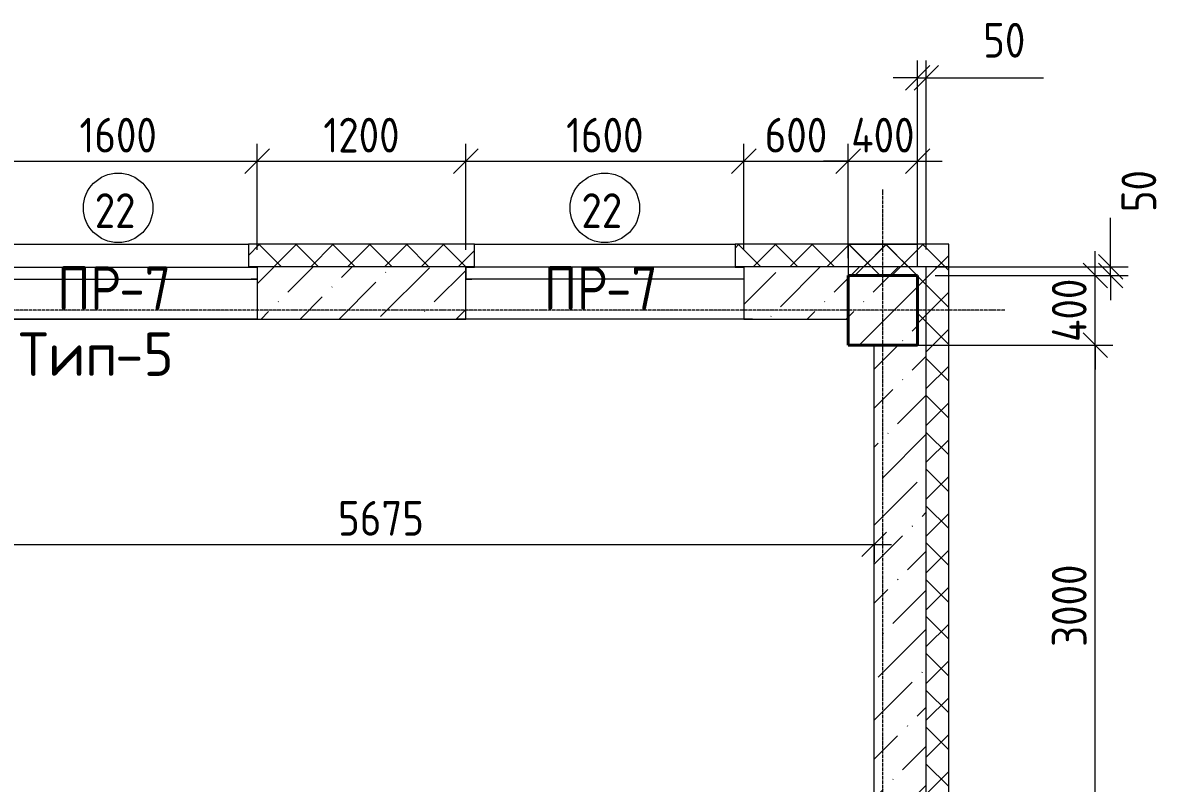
# Model space of a CAD drawing. Header units: millimetres. Extents: x -60946 to 138510, y -262288 to 24501.
# Drawn here: x -8139 to -1555, y -129514 to -125138 of the extents above; entities that cross this region are included whole.
import ezdxf

# ---------------------------------------------------------------- set-up
doc = ezdxf.new("R2010")
doc.units = ezdxf.units.MM
doc.linetypes.add('ADSK_Линия сетки', pattern=[25, 20, -2.5, 0, -2.5])
for name, color, linetype, lineweight in [('2)Тип-5', 1, 'Continuous', 60), ('_ Окна', 7, 'Continuous', 18), ('Марки', 7, 'Continuous', 20), ('Марки окон', 7, 'Continuous', 20), ('Несущие колонны', 7, 'Continuous', 18), ('Окна', 7, 'Continuous', 9), ('Оси', 7, 'Continuous', 9), ('Размеры', 7, 'Continuous', 9), ('Стены внутренние', 7, 'Continuous', 18), ('Стены наружные', 7, 'Continuous', 18), ('Стены штриховка', 7, 'Continuous', 9)]:
    doc.layers.add(name, color=color, linetype=linetype, lineweight=lineweight)
doc.styles.add('GOST Common_2', font='', dxfattribs={"width": 0.9, "height": 250})
doc.styles.add('GOST Common_3', font='', dxfattribs={"width": 0.9, "height": 200})
doc.styles.add('GOST Common_4', font='', dxfattribs={"height": 250})
doc.styles.get('GOST Common_2').set_extended_font_data('GOST Common')
doc.styles.get('GOST Common_3').set_extended_font_data('GOST Common')
doc.styles.get('GOST Common_4').set_extended_font_data('GOST Common')
doc.dimstyles.new('ADSK_Основной_2_0', dxfattribs={"dimscale": 304.8, "dimtxt": 201.142999, "dimasz": 0.463911, "dimexe": 0.328084, "dimexo": 0.328084, "dimgap": 0.164042, "dimtad": 1, "dimdec": 3, "dimrnd": 0.001, "dimdsep": 46, "dimtxsty": 'GOST Common_3', "dimblk1": 'OBLIQUE', "dimblk2": 'OBLIQUE', "dimsah": 1, "dimcen": 0.09, "dimdle": 0.328084, "dimazin": 2, "dimtfac": 1, "dimtdec": 4, "dimtix": 1, "dimtmove": 0, "dimatfit": 3, "dimfxl": 1, "dimtvp": 1, "dimtolj": 1, "dimtzin": 0, "dimlwd": 20, "dimlwe": 20, "dimarcsym": 2})
doc.dimstyles.new('ADSK_Основной_2_0_1', dxfattribs={"dimscale": 304.8, "dimtxt": 201.142999, "dimasz": 0.463911, "dimexe": 0.328084, "dimexo": 0.328084, "dimgap": 0.164042, "dimtad": 1, "dimdec": 3, "dimrnd": 0.001, "dimdsep": 46, "dimtxsty": 'GOST Common_3', "dimblk1": 'OBLIQUE', "dimblk2": 'OBLIQUE', "dimsah": 1, "dimcen": 0.09, "dimdle": 0.328084, "dimazin": 2, "dimtfac": 1, "dimtdec": 4, "dimtix": 1, "dimtmove": 1, "dimatfit": 3, "dimfxl": 1, "dimtvp": 1, "dimtolj": 1, "dimtzin": 0, "dimlwd": 20, "dimlwe": 20, "dimarcsym": 2})
pattern_1 = [(45, (9.36, -150597.75), (84.18955, 308.69595), [396.875, -79.375, 3.353, -76.022])]
pattern_2 = [(45, (9.36, -150597.75), (-106.066, 106.066), []), (135, (9.36, -150597.75), (-106.066, -106.066), [])]

# ---------------------------------------------------------------- blocks, each defined once
blk = doc.blocks.new('ADSK_КолоннаЖБ_Прямоугольная - 400x400 мм-1807142-Кладочный план 3-го этажа')
at = {"layer": 'Несущие колонны', "lineweight": 40}
for p, q in [((-200, 200), (200, 200)), ((-200, -200), (-200, 200)), ((200, 200), (200, -200)), ((200, -200), (-200, -200))]:
    blk.add_line(p, q, dxfattribs=at)
blk = doc.blocks.new('ОКНО L03 _2СТ_RS - ОК-5_1600х2000h-3556607-Кладочный план 3-го этажа')
at = {"layer": '_ Окна'}
for p, q in [((-838.1, -79), (761.9, -79)), ((-838.1, -149), (-838.1, -79)), ((-838.1, -79), (-803.1, -79)), ((-818.1, -79), (-38.1, -79)), ((-38.1, -79), (741.9, -79)), ((761.9, -79), (726.9, -79)), ((761.9, -149), (761.9, -79)), ((-838.1, -149), (761.9, -149)), ((-838.1, -149), (-833.1, -149)), ((-818.1, -149), (-38.1, -149)), ((-38.1, -149), (741.9, -149)), ((761.9, -149), (756.9, -149))]:
    blk.add_line(p, q, dxfattribs=at)
at = {"layer": 'Окна'}
blk.add_line((-888.1, 150), (811.9, 150), dxfattribs=at)
blk = doc.blocks.new('ОКНО L03 _2СТ_RS - ОК-5_1600х2000h-3556615-Кладочный план 3-го этажа')
at = {"layer": '_ Окна'}
for p, q in [((-838.1, 149), (761.9, 149)), ((-838.1, 149), (-838.1, 79)), ((-838.1, 149), (-833.1, 149)), ((-818.1, 149), (-38.1, 149)), ((-38.1, 149), (741.9, 149)), ((761.9, 149), (756.9, 149)), ((761.9, 149), (761.9, 79)), ((-838.1, 79), (761.9, 79)), ((-838.1, 79), (-803.1, 79)), ((-818.1, 79), (-38.1, 79)), ((-38.1, 79), (741.9, 79)), ((761.9, 79), (726.9, 79))]:
    blk.add_line(p, q, dxfattribs=at)
at = {"layer": 'Окна'}
blk.add_line((-888.1, -150), (811.9, -150), dxfattribs=at)
blk = doc.blocks.new('_Oblique')
at = {"color": 0, "linetype": 'ByBlock', "lineweight": -2}
blk.add_line((-0.5, -0.5), (0.5, 0.5), dxfattribs=at)
blk = doc.blocks.new('*D5118')
at = {"layer": 'Defpoints', "color": 0, "transparency": 16777216}
for p in [(-6790.6, -125934.5), (-8390.6, -126543.8), (-6790.6, -126543.8)]:
    blk.add_point(p, dxfattribs=at)
at = {"layer": 'Размеры', "color": 0, "lineweight": 20, "transparency": 16777216}
for p, q in [((-8390.6, -126443.8), (-8390.6, -125834.5)), ((-6790.6, -126443.8), (-6790.6, -125834.5)), ((-8490.6, -125934.5), (-6690.6, -125934.5))]:
    blk.add_line(p, q, dxfattribs=at)
at = {"layer": 'Размеры', "color": 0, "lineweight": 20, "transparency": 16777216, "xscale": 141.4, "yscale": 141.4, "zscale": 141.4, "rotation": 180}
blk.add_blockref('_Oblique', (-8390.6, -125934.5), dxfattribs=at)
at = {"layer": 'Размеры', "color": 0, "lineweight": 20, "transparency": 16777216, "xscale": 141.4, "yscale": 141.4, "zscale": 141.4}
blk.add_blockref('_Oblique', (-6790.6, -125934.5), dxfattribs=at)
at = {"layer": 'Размеры', "color": 0, "lineweight": 9, "transparency": 16777216, "insert": (-7590.6, -125784.5), "char_height": 200, "width": 560.473, "attachment_point": 5, "style": 'GOST Common_3'}
blk.add_mtext('\\A1;1600', dxfattribs=at)
blk = doc.blocks.new('*D5119')
at = {"layer": 'Defpoints', "color": 0, "transparency": 16777216}
for p in [(-5590.6, -125934.5), (-6790.6, -126543.8), (-5590.6, -126543.8)]:
    blk.add_point(p, dxfattribs=at)
at = {"layer": 'Размеры', "color": 0, "lineweight": 20, "transparency": 16777216}
for p, q in [((-6790.6, -126443.8), (-6790.6, -125834.5)), ((-5590.6, -126443.8), (-5590.6, -125834.5)), ((-6890.6, -125934.5), (-5490.6, -125934.5))]:
    blk.add_line(p, q, dxfattribs=at)
at = {"layer": 'Размеры', "color": 0, "lineweight": 20, "transparency": 16777216, "xscale": 141.4, "yscale": 141.4, "zscale": 141.4, "rotation": 180}
blk.add_blockref('_Oblique', (-6790.6, -125934.5), dxfattribs=at)
at = {"layer": 'Размеры', "color": 0, "lineweight": 20, "transparency": 16777216, "xscale": 141.4, "yscale": 141.4, "zscale": 141.4}
blk.add_blockref('_Oblique', (-5590.6, -125934.5), dxfattribs=at)
at = {"layer": 'Размеры', "color": 0, "lineweight": 9, "transparency": 16777216, "insert": (-6190.6, -125784.5), "char_height": 200, "width": 560.473, "attachment_point": 5, "style": 'GOST Common_3'}
blk.add_mtext('\\A1;1200', dxfattribs=at)
blk = doc.blocks.new('*D5120')
at = {"layer": 'Defpoints', "color": 0, "transparency": 16777216}
for p in [(-3990.6, -125934.5), (-5590.6, -126543.8), (-3990.6, -126543.8)]:
    blk.add_point(p, dxfattribs=at)
at = {"layer": 'Размеры', "color": 0, "lineweight": 20, "transparency": 16777216}
for p, q in [((-5590.6, -126443.8), (-5590.6, -125834.5)), ((-3990.6, -126443.8), (-3990.6, -125834.5)), ((-5690.6, -125934.5), (-3890.6, -125934.5))]:
    blk.add_line(p, q, dxfattribs=at)
at = {"layer": 'Размеры', "color": 0, "lineweight": 20, "transparency": 16777216, "xscale": 141.4, "yscale": 141.4, "zscale": 141.4, "rotation": 180}
blk.add_blockref('_Oblique', (-5590.6, -125934.5), dxfattribs=at)
at = {"layer": 'Размеры', "color": 0, "lineweight": 20, "transparency": 16777216, "xscale": 141.4, "yscale": 141.4, "zscale": 141.4}
blk.add_blockref('_Oblique', (-3990.6, -125934.5), dxfattribs=at)
at = {"layer": 'Размеры', "color": 0, "lineweight": 9, "transparency": 16777216, "insert": (-4790.6, -125784.5), "char_height": 200, "width": 560.473, "attachment_point": 5, "style": 'GOST Common_3'}
blk.add_mtext('\\A1;1600', dxfattribs=at)
blk = doc.blocks.new('*D5121')
at = {"layer": 'Defpoints', "color": 0, "transparency": 16777216}
for p in [(-3390.6, -125934.5), (-3990.6, -126543.8), (-3390.6, -126592.8)]:
    blk.add_point(p, dxfattribs=at)
at = {"layer": 'Размеры', "color": 0, "lineweight": 20, "transparency": 16777216}
for p, q in [((-3990.6, -126443.8), (-3990.6, -125834.5)), ((-3390.6, -126492.8), (-3390.6, -125834.5)), ((-4090.6, -125934.5), (-3290.6, -125934.5))]:
    blk.add_line(p, q, dxfattribs=at)
at = {"layer": 'Размеры', "color": 0, "lineweight": 20, "transparency": 16777216, "xscale": 141.4, "yscale": 141.4, "zscale": 141.4, "rotation": 180}
blk.add_blockref('_Oblique', (-3990.6, -125934.5), dxfattribs=at)
at = {"layer": 'Размеры', "color": 0, "lineweight": 20, "transparency": 16777216, "xscale": 141.4, "yscale": 141.4, "zscale": 141.4}
blk.add_blockref('_Oblique', (-3390.6, -125934.5), dxfattribs=at)
at = {"layer": 'Размеры', "color": 0, "lineweight": 9, "transparency": 16777216, "insert": (-3690.6, -125784.5), "char_height": 200, "width": 454.106, "attachment_point": 5, "style": 'GOST Common_3'}
blk.add_mtext('\\A1;600', dxfattribs=at)
blk = doc.blocks.new('*D5122')
at = {"layer": 'Defpoints', "color": 0, "transparency": 16777216}
for p in [(-2990.6, -125934.5), (-3390.6, -126592.8), (-2990.6, -126592.8)]:
    blk.add_point(p, dxfattribs=at)
at = {"layer": 'Размеры', "color": 0, "lineweight": 20, "transparency": 16777216}
for p, q in [((-3390.6, -126492.8), (-3390.6, -125834.5)), ((-2990.6, -126492.8), (-2990.6, -125834.5)), ((-3390.6, -125934.5), (-3532, -125934.5)), ((-3390.6, -125934.5), (-2990.6, -125934.5)), ((-2990.6, -125934.5), (-2849.2, -125934.5))]:
    blk.add_line(p, q, dxfattribs=at)
at = {"layer": 'Размеры', "color": 0, "lineweight": 20, "transparency": 16777216, "xscale": 141.4, "yscale": 141.4, "zscale": 141.4}
blk.add_blockref('_Oblique', (-3390.6, -125934.5), dxfattribs=at)
at = {"layer": 'Размеры', "color": 0, "lineweight": 20, "transparency": 16777216, "xscale": 141.4, "yscale": 141.4, "zscale": 141.4, "rotation": 180}
blk.add_blockref('_Oblique', (-2990.6, -125934.5), dxfattribs=at)
at = {"layer": 'Размеры', "color": 0, "lineweight": 9, "transparency": 16777216, "insert": (-3190.6, -125784.5), "char_height": 200, "width": 474.561, "attachment_point": 5, "style": 'GOST Common_3'}
blk.add_mtext('\\A1;400', dxfattribs=at)
blk = doc.blocks.new('*D5123')
at = {"layer": 'Defpoints', "color": 0, "transparency": 16777216}
for p in [(-2940.6, -125455), (-2990.6, -126592.8), (-2940.6, -126542.8)]:
    blk.add_point(p, dxfattribs=at)
at = {"layer": 'Размеры', "color": 0, "lineweight": 20, "transparency": 16777216}
for p, q in [((-2990.6, -126492.8), (-2990.6, -125355)), ((-2940.6, -126442.8), (-2940.6, -125355)), ((-2990.6, -125455), (-3132, -125455)), ((-2990.6, -125455), (-2940.6, -125455)), ((-2940.6, -125455), (-2266.4, -125455))]:
    blk.add_line(p, q, dxfattribs=at)
at = {"layer": 'Размеры', "color": 0, "lineweight": 20, "transparency": 16777216, "xscale": 141.4, "yscale": 141.4, "zscale": 141.4}
blk.add_blockref('_Oblique', (-2990.6, -125455), dxfattribs=at)
at = {"layer": 'Размеры', "color": 0, "lineweight": 20, "transparency": 16777216, "xscale": 141.4, "yscale": 141.4, "zscale": 141.4, "rotation": 180}
blk.add_blockref('_Oblique', (-2940.6, -125455), dxfattribs=at)
at = {"layer": 'Размеры', "color": 0, "lineweight": 9, "transparency": 16777216, "insert": (-2613.5, -125138.3), "char_height": 200, "width": 302.737, "attachment_point": 1, "line_spacing_factor": 1.022761, "style": 'GOST Common_3'}
blk.add_mtext('\\A1;50', dxfattribs=at)
blk = doc.blocks.new('*D5310')
at = {"layer": 'Defpoints', "color": 0, "transparency": 16777216}
for p in [(-2990.6, -126992.8), (-1968.3, -126992.8), (-2941.6, -129992.8)]:
    blk.add_point(p, dxfattribs=at)
at = {"layer": 'Размеры', "color": 0, "lineweight": 20, "transparency": 16777216}
for p, q in [((-1968.3, -130092.8), (-1968.3, -126892.8)), ((-2890.6, -126992.8), (-1868.3, -126992.8)), ((-2841.6, -129992.8), (-1868.3, -129992.8))]:
    blk.add_line(p, q, dxfattribs=at)
at = {"layer": 'Размеры', "color": 0, "lineweight": 20, "transparency": 16777216, "xscale": 141.4, "yscale": 141.4, "zscale": 141.4}
for p, rotation in [((-1968.3, -126992.8), 90), ((-1968.3, -129992.8), 270)]:
    blk.add_blockref('_Oblique', p, dxfattribs=dict(at, rotation=rotation))
at = {"layer": 'Размеры', "color": 0, "lineweight": 9, "transparency": 16777216, "insert": (-2118.3, -128492.8), "char_height": 200, "width": 605.475, "attachment_point": 5, "rotation": 90, "style": 'GOST Common_3'}
blk.add_mtext('\\A1;3000', dxfattribs=at)
blk = doc.blocks.new('*D5311')
at = {"layer": 'Defpoints', "color": 0, "transparency": 16777216}
for p in [(-2990.6, -126592.8), (-1968.3, -126592.8), (-2990.6, -126992.8)]:
    blk.add_point(p, dxfattribs=at)
at = {"layer": 'Размеры', "color": 0, "lineweight": 20, "transparency": 16777216}
for p, q in [((-1968.3, -126592.8), (-1968.3, -126451.4)), ((-2890.6, -126592.8), (-1868.3, -126592.8)), ((-1968.3, -126992.8), (-1968.3, -126592.8)), ((-2890.6, -126992.8), (-1868.3, -126992.8)), ((-1968.3, -126992.8), (-1968.3, -127134.2))]:
    blk.add_line(p, q, dxfattribs=at)
at = {"layer": 'Размеры', "color": 0, "lineweight": 20, "transparency": 16777216, "xscale": 141.4, "yscale": 141.4, "zscale": 141.4}
for p, rotation in [((-1968.3, -126592.8), 270), ((-1968.3, -126992.8), 90)]:
    blk.add_blockref('_Oblique', p, dxfattribs=dict(at, rotation=rotation))
at = {"layer": 'Размеры', "color": 0, "lineweight": 9, "transparency": 16777216, "insert": (-2118.3, -126792.8), "char_height": 200, "width": 474.561, "attachment_point": 5, "rotation": 90, "style": 'GOST Common_3'}
blk.add_mtext('\\A1;400', dxfattribs=at)
blk = doc.blocks.new('*D5312')
at = {"layer": 'Defpoints', "color": 0, "transparency": 16777216}
for p in [(-2990.6, -126542.8), (-2990.6, -126592.8), (-1880, -126542.8)]:
    blk.add_point(p, dxfattribs=at)
at = {"layer": 'Размеры', "color": 0, "lineweight": 20, "transparency": 16777216}
for p, q in [((-1880, -126542.8), (-1880, -126260)), ((-2890.6, -126542.8), (-1780, -126542.8)), ((-2890.6, -126592.8), (-1780, -126592.8)), ((-1880, -126592.8), (-1880, -126542.8)), ((-1880, -126592.8), (-1880, -126734.2))]:
    blk.add_line(p, q, dxfattribs=at)
at = {"layer": 'Размеры', "color": 0, "lineweight": 20, "transparency": 16777216, "xscale": 141.4, "yscale": 141.4, "zscale": 141.4}
for p, rotation in [((-1880, -126542.8), 270), ((-1880, -126592.8), 90)]:
    blk.add_blockref('_Oblique', p, dxfattribs=dict(at, rotation=rotation))
at = {"layer": 'Размеры', "color": 0, "lineweight": 9, "transparency": 16777216, "insert": (-1817.6, -126228), "char_height": 200, "width": 302.737, "attachment_point": 1, "rotation": 90, "line_spacing_factor": 1.022761, "style": 'GOST Common_3'}
blk.add_mtext('\\A1;50', dxfattribs=at)
blk = doc.blocks.new('*D5356')
at = {"layer": 'Defpoints', "color": 0, "transparency": 16777216}
for p in [(-8915.6, -127667.8), (-3240.6, -128039.9), (-3240.6, -128139.9)]:
    blk.add_point(p, dxfattribs=at)
at = {"layer": 'Размеры', "color": 0, "lineweight": 20, "transparency": 16777216}
for p, q in [((-8915.6, -127767.8), (-8915.6, -128239.9)), ((-9015.6, -128139.9), (-3140.6, -128139.9)), ((-3240.6, -128139.9), (-3240.6, -128239.9))]:
    blk.add_line(p, q, dxfattribs=at)
at = {"layer": 'Размеры', "color": 0, "lineweight": 20, "transparency": 16777216, "xscale": 141.4, "yscale": 141.4, "zscale": 141.4, "rotation": 180}
blk.add_blockref('_Oblique', (-8915.6, -128139.9), dxfattribs=at)
at = {"layer": 'Размеры', "color": 0, "lineweight": 20, "transparency": 16777216, "xscale": 141.4, "yscale": 141.4, "zscale": 141.4}
blk.add_blockref('_Oblique', (-3240.6, -128139.9), dxfattribs=at)
at = {"layer": 'Размеры', "color": 0, "lineweight": 9, "transparency": 16777216, "insert": (-6078.1, -127989.9), "char_height": 200, "width": 605.475, "attachment_point": 5, "style": 'GOST Common_3'}
blk.add_mtext('\\A1;5675', dxfattribs=at)
blk = doc.blocks.new('М_окна1 - Маркировка типоразмера-1510237-Кладочный план 3-го этажа')
at = {"layer": 'Марки окон'}
blk.add_circle((0, 0), 2, dxfattribs=at)

msp = doc.modelspace()

# ---------------------------------------------------------------- hatches: boundary and pattern name
at = {"layer": 'Несущие колонны', "lineweight": 9}
h = msp.add_hatch(dxfattribs=at)
h.set_pattern_fill('FP_1', color=256, style=0, pattern_type=2)
h.set_pattern_definition([(45, (9.36, -150597.75), (-224.5064, 224.5064), []), (45, (233.87, -150597.75), (-224.5064, 224.5064), [396.875, -79.375, 3.353, -76.022])])
h.paths.add_polyline_path([(-3390.6385, -126992.7816), (-2990.6385, -126992.7816), (-2990.6385, -126592.7816), (-3390.6385, -126592.7816), (-3390.6385, -126842.7816)])
at = {"layer": 'Стены внутренние', "lineweight": 9}
h = msp.add_hatch(dxfattribs=at)
h.set_pattern_fill('FP_2', color=256, style=0, pattern_type=2)
h.set_pattern_definition(pattern_1)
h.paths.add_polyline_path([(-3390.6385, -126842.7816), (-3390.6385, -126592.7816), (-2990.6385, -126592.7816), (-2990.6385, -126842.7816), (-2940.6385, -126842.7816), (-2940.6385, -126542.7816), (-3990.6385, -126543.7816), (-3990.6385, -126842.7816)])
h.paths.add_polyline_path([(-12190.6385, -126842.7816), (-12190.6385, -126543.7816), (-14390.6385, -126543.7816), (-14390.6385, -126842.7816), (-14165.6385, -126842.7816)])
h.paths.add_polyline_path([(-5590.6385, -126842.7816), (-5590.6385, -126543.7816), (-6790.6385, -126543.7816), (-6790.6385, -126842.7816)])
h.paths.add_polyline_path([(-8608.8585, -126842.7816), (-8390.6385, -126842.7816), (-8390.6385, -126543.7816), (-10590.6385, -126543.7816), (-10590.6385, -126842.7816), (-8915.6385, -126842.7816)])
h.paths.add_polyline_path([(-18790.6385, -126842.7816), (-18790.6385, -126543.7816), (-19390.6385, -126542.7816), (-19390.6385, -126842.7816)])
h.paths.add_polyline_path([(-17190.6385, -126842.7816), (-15990.6385, -126842.7816), (-15990.6385, -126543.7816), (-17190.6385, -126543.7816)])
h = msp.add_hatch(dxfattribs=at)
h.set_pattern_fill('FP_2', color=256, style=0, pattern_type=2)
h.set_pattern_definition(pattern_1)
h.paths.add_polyline_path([(-2990.6385, -141242.7816), (-2940.6385, -141242.7816), (-2941.6385, -138492.7816), (-3240.6385, -138492.7816), (-3240.6385, -140992.7816), (-2990.6385, -140992.7816)])
h.paths.add_polyline_path([(-2941.6385, -136942.7816), (-2940.6385, -136942.7816), (-2941.6385, -134692.7816), (-3240.6385, -134692.7816), (-3240.6385, -136892.7816), (-2941.6385, -136892.7816)])
h.paths.add_polyline_path([(-2941.6385, -133142.7816), (-2940.6385, -133142.7816), (-2941.6385, -131192.7816), (-3240.6385, -131192.7816), (-3240.6385, -131792.7816), (-2990.6385, -131792.7816), (-2990.6385, -132192.7816), (-3240.6385, -132192.7816), (-3240.6385, -133092.7816), (-2941.6385, -133092.7816)])
h.paths.add_polyline_path([(-2941.6385, -130042.7816), (-2940.6385, -130042.7816), (-2940.6385, -126842.7816), (-2990.6385, -126842.7816), (-2990.6385, -126992.7816), (-3240.6385, -126992.7816), (-3240.6385, -129992.7816), (-2941.6385, -129992.7816)])
at = {"layer": 'Стены наружные', "lineweight": 9}
h = msp.add_hatch(dxfattribs=at)
h.set_pattern_fill('FP_4', color=256, style=0, pattern_type=2)
h.set_pattern_definition(pattern_2)
h.paths.add_polyline_path([(-4040.6385, -126542.7816), (-2810.6385, -126542.7816), (-2810.6385, -126412.7816), (-4040.6385, -126412.7816)])
h.paths.add_polyline_path([(-5540.6385, -126542.7816), (-5540.6385, -126412.7816), (-6840.6385, -126412.7816), (-6840.6385, -126542.7816)])
h.paths.add_polyline_path([(-12140.6385, -126542.7816), (-12140.6385, -126412.7816), (-14440.6385, -126412.7816), (-14440.6385, -126542.7816)])
h.paths.add_polyline_path([(-10640.6385, -126542.7816), (-8340.6385, -126542.7816), (-8340.6385, -126412.7816), (-10640.6385, -126412.7816)])
h.paths.add_polyline_path([(-19790.6385, -126542.7816), (-18740.6385, -126542.7816), (-18740.6385, -126412.7816), (-19790.6385, -126412.7816)])
h.paths.add_polyline_path([(-15940.6385, -126542.7816), (-15940.6385, -126412.7816), (-17240.6385, -126412.7816), (-17240.6385, -126542.7816)])
h = msp.add_hatch(dxfattribs=at)
h.set_pattern_fill('FP_4', color=256, style=0, pattern_type=2)
h.set_pattern_definition(pattern_2)
h.paths.add_polyline_path([(-2990.6385, -126593.1816), (-2990.6385, -126413.1816), (-3390.6385, -126413.1816), (-3390.6385, -126593.1816)])
h = msp.add_hatch(dxfattribs=at)
h.set_pattern_fill('FP_4', color=256, style=0, pattern_type=2)
h.set_pattern_definition(pattern_2)
h.paths.add_polyline_path([(-2810.6385, -126992.7816), (-2810.6385, -126542.7816), (-2990.6385, -126542.7816), (-2990.6385, -126992.7816)])
h = msp.add_hatch(dxfattribs=at)
h.set_pattern_fill('FP_4', color=256, style=0, pattern_type=2)
h.set_pattern_definition(pattern_2)
h.paths.add_polyline_path([(-2810.6385, -140812.7816), (-2810.6385, -138442.7816), (-2940.6385, -138442.7816), (-2940.6385, -140812.7816)])
h.paths.add_polyline_path([(-2940.6385, -136942.7816), (-2810.6385, -136942.7816), (-2810.6385, -134642.7816), (-2940.6385, -134642.7816), (-2940.6385, -135431.4407)])
h.paths.add_polyline_path([(-2810.6385, -133142.7816), (-2810.6385, -131142.7816), (-2940.6385, -131142.7816), (-2940.6385, -133142.7816)])
h.paths.add_polyline_path([(-2810.6385, -130042.7816), (-2810.6385, -126542.7816), (-2940.6385, -126542.7816), (-2940.6385, -130042.7816)])

# ---------------------------------------------------------------- linework, layer by layer
at = {"layer": 'Несущие колонны', "lineweight": 9}
for p, q in [((-2990.6385, -126592.7816), (-3390.6385, -126592.7816)), ((-3390.6385, -126592.7816), (-3390.6385, -126842.7816)), ((-2990.6385, -126842.7816), (-2990.6385, -126592.7816)), ((-3390.6385, -126842.7816), (-3390.6385, -126992.7816)), ((-2990.6385, -126992.7816), (-2990.6385, -126842.7816)), ((-3390.6385, -126992.7816), (-3240.6385, -126992.7816)), ((-3240.6385, -126992.7816), (-2990.6385, -126992.7816))]:
    msp.add_line(p, q, dxfattribs=at)
at = {"layer": 'Оси', "linetype": 'ADSK_Линия сетки', "lineweight": 5}
for p, q in [((-3190.6385, -161571.6329), (-3190.6385, -126096.8365)), ((-2488.0423, -126792.7816), (-25230.7352, -126792.7816))]:
    msp.add_line(p, q, dxfattribs=at)
at = {"layer": 'Стены внутренние', "lineweight": 5}
for p, q in [((-6840.6385, -126542.7816), (-6840.6385, -126543.7816)), ((-6840.6385, -126543.7816), (-6790.6385, -126543.7816)), ((-6790.6385, -126543.7816), (-6790.6385, -126842.7816)), ((-5590.6385, -126842.7816), (-5590.6385, -126543.7816)), ((-5590.6385, -126543.7816), (-5540.6385, -126543.7816)), ((-5540.6385, -126543.7816), (-5540.6385, -126542.7816)), ((-4040.6385, -126542.7816), (-4040.6385, -126543.7816)), ((-4040.6385, -126543.7816), (-3990.6385, -126543.7816)), ((-3990.6385, -126543.7816), (-3990.6385, -126842.7816)), ((-3390.6385, -126592.7816), (-2990.6385, -126592.7816)), ((-3390.6385, -126842.7816), (-3390.6385, -126593.1816)), ((-2990.6385, -126592.7816), (-2990.6385, -126992.7816)), ((-2940.6385, -126842.7816), (-2940.6385, -126542.7816)), ((-6790.6385, -126842.7816), (-8390.6385, -126842.7816)), ((-6790.6385, -126842.7816), (-5590.6385, -126842.7816)), ((-3990.6385, -126842.7816), (-5590.6385, -126842.7816)), ((-3990.6385, -126842.7816), (-3390.6385, -126842.7816)), ((-3240.6385, -129742.7816), (-3240.6385, -126992.7816)), ((-2990.6385, -126992.7816), (-3240.6385, -126992.7816))]:
    msp.add_line(p, q, dxfattribs=at)
at = {"layer": 'Стены наружные', "lineweight": 9}
for p, q in [((-8340.6385, -126412.7816), (-6840.6385, -126412.7816)), ((-5540.6385, -126412.7816), (-6840.6385, -126412.7816)), ((-6840.6385, -126412.7816), (-6840.6385, -126542.7816)), ((-5540.6385, -126542.7816), (-5540.6385, -126412.7816)), ((-5540.6385, -126412.7816), (-4040.6385, -126412.7816)), ((-2810.6385, -126412.7816), (-4040.6385, -126412.7816)), ((-4040.6385, -126412.7816), (-4040.6385, -126542.7816)), ((-2990.6385, -126413.1816), (-3390.6385, -126413.1816)), ((-3390.6385, -126413.1816), (-3390.6385, -126593.1816)), ((-2990.6385, -126542.7816), (-2990.6385, -126413.1816)), ((-2810.6385, -130042.7816), (-2810.6385, -126412.7816)), ((-3390.6385, -126593.1816), (-2990.6385, -126593.1816)), ((-2810.6385, -126542.7816), (-2990.6385, -126542.7816)), ((-2990.6385, -126593.1816), (-2990.6385, -126992.7816)), ((-2990.6385, -126992.7816), (-2810.6385, -126992.7816))]:
    msp.add_line(p, q, dxfattribs=at)
at = {"layer": 'Стены штриховка', "lineweight": 9}
for p, q in [((-5540.6385, -126542.7816), (-6840.6385, -126542.7816)), ((-2990.6385, -126542.7816), (-4040.6385, -126542.7816)), ((-2940.6385, -130042.7816), (-2940.6385, -126842.7816))]:
    msp.add_line(p, q, dxfattribs=at)

# ---------------------------------------------------------------- block references
at = {"layer": 'Марки окон', "lineweight": 5, "xscale": 99.99999999999993, "yscale": 99.99999999999993, "zscale": 99.99999999999993}
for p in [(-7590.6385, -126202.7816), (-4790.6385, -126202.7816)]:
    msp.add_blockref('М_окна1 - Маркировка типоразмера-1510237-Кладочный план 3-го этажа', p, dxfattribs=at)
at = {"layer": 'Несущие колонны', "lineweight": 40, "rotation": 89.9999999999999}
msp.add_blockref('ADSK_КолоннаЖБ_Прямоугольная - 400x400 мм-1807142-Кладочный план 3-го этажа', (-3190.6385, -126792.7816), dxfattribs=at)
at = {"layer": 'Окна', "lineweight": 5}
msp.add_blockref('ОКНО L03 _2СТ_RS - ОК-5_1600х2000h-3556615-Кладочный план 3-го этажа', (-7552.5385, -126692.7816), dxfattribs=at)
at = {"layer": 'Окна', "rotation": 180}
msp.add_blockref('ОКНО L03 _2СТ_RS - ОК-5_1600х2000h-3556607-Кладочный план 3-го этажа', (-4828.7385, -126692.7816), dxfattribs=at)

# ---------------------------------------------------------------- texts
at = {"layer": '2)Тип-5', "color": 116, "lineweight": 9, "true_color": 0x008040, "char_height": 250, "attachment_point": 1, "style": 'GOST Common_4'}
for s, insert, width in [('Тип', (-8163.1862, -126919.9902), 673.4175), ('-5', (-7607.5612, -126919.9902), 432.91125)]:
    msp.add_mtext(s, dxfattribs=dict(at, insert=insert, width=width))
at = {"layer": 'Марки', "lineweight": 9, "char_height": 250, "attachment_point": 1, "style": 'GOST Common_2'}
for s, insert, width in [('ПР', (-7940.5693, -126539.8005), 432.91125), ('-7', (-7583.3818, -126539.8005), 389.620125), ('ПР', (-5140.5693, -126539.8005), 432.91125), ('-7', (-4783.3818, -126539.8005), 389.620125)]:
    msp.add_mtext(s, dxfattribs=dict(at, insert=insert, width=width))
at = {"layer": 'Марки окон', "lineweight": 5, "char_height": 200, "width": 317.46825, "attachment_point": 1, "style": 'GOST Common_3'}
for insert in [(-7725.1959, -126118.9963), (-4925.1959, -126118.9963)]:
    msp.add_mtext('22', dxfattribs=dict(at, insert=insert))

# ---------------------------------------------------------------- dimensions: what is measured, and where the dimension line sits
at = {"layer": 'Размеры', "lineweight": 9}
dim = msp.add_linear_dim(base=(-2940.6385, -125455.0008), p1=(-2990.6385, -126592.7816), p2=(-2940.6385, -126542.7816), dimstyle='ADSK_Основной_2_0', override={"dimpost": '<>', "dimfxl": 70.710678}, dxfattribs=at)
dim.commit()
dim.dimension.update_dxf_attribs({"geometry": '*D5123', "text_midpoint": (-2462.1242, -125455.0008), "dimtype": 160})
for base, p1, p2, override, picture, middle in [((-6790.6385, -125934.4684), (-8390.6385, -126543.7816), (-6790.6385, -126543.7816), {"dimpost": '<>', "dimfxl": 1600}, '*D5118', (-7590.6385, -125784.4684)), ((-5590.6385, -125934.4684), (-6790.6385, -126543.7816), (-5590.6385, -126543.7816), {"dimpost": '<>', "dimfxl": 1200}, '*D5119', (-6190.6385, -125784.4684)), ((-3990.6385, -125934.4684), (-5590.6385, -126543.7816), (-3990.6385, -126543.7816), {"dimpost": '<>', "dimfxl": 1600}, '*D5120', (-4790.6385, -125784.4684)), ((-3390.6385, -125934.4684), (-3990.6385, -126543.7816), (-3390.6385, -126592.7816), {"dimpost": '<>', "dimfxl": 601.997508}, '*D5121', (-3690.6385, -125784.4684)), ((-2990.6385, -125934.4684), (-3390.6385, -126592.7816), (-2990.6385, -126592.7816), {"dimpost": '<>', "dimfxl": 400}, '*D5122', (-3190.6385, -125784.4684)), ((-3240.6385, -128139.8824), (-8915.6385, -127667.7816), (-3240.6385, -128039.8975), {"dimpost": '<>', "dimfxl": 5687.186937}, '*D5356', (-6078.1385, -127989.8824))]:
    dim = msp.add_linear_dim(base=base, p1=p1, p2=p2, dimstyle='ADSK_Основной_2_0_1', override=override, dxfattribs=at)
    dim.commit()
    dim.dimension.update_dxf_attribs({"geometry": picture, "text_midpoint": middle})
dim = msp.add_linear_dim(base=(-1879.9943, -126542.7816), p1=(-2990.6385, -126592.7816), p2=(-2990.6385, -126542.7816), angle=90, dimstyle='ADSK_Основной_2_0', override={"dimpost": '<>', "dimfxl": 50}, dxfattribs=at)
dim.commit()
dim.dimension.update_dxf_attribs({"geometry": '*D5312', "text_midpoint": (-1684.28, -126259.9816), "dimtype": 160, "text_rotation": 90})
for base, p1, p2, override, picture, middle in [((-1968.3215, -126592.7816), (-2990.6385, -126992.7816), (-2990.6385, -126592.7816), {"dimpost": '<>', "dimfxl": 400}, '*D5311', (-2118.3215, -126792.7816)), ((-1968.3215, -126992.7816), (-2941.6385, -129992.7816), (-2990.6385, -126992.7816), {"dimpost": '<>', "dimfxl": 3000.40014}, '*D5310', (-2118.3215, -128492.7816))]:
    dim = msp.add_linear_dim(base=base, p1=p1, p2=p2, angle=90, dimstyle='ADSK_Основной_2_0_1', override=override, dxfattribs=at)
    dim.commit()
    dim.dimension.update_dxf_attribs({"geometry": picture, "text_midpoint": middle})

doc.saveas('drawing.dxf')
